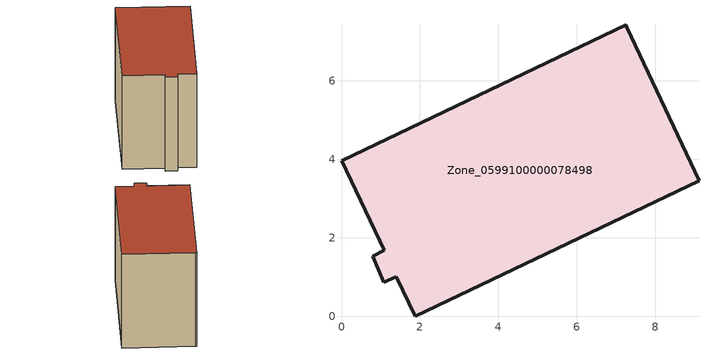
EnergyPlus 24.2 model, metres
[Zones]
Zone_0599100000078498
 floor ground (C_G): 7.27,7.36 9.11,3.45 1.88,0 1.4,1.01 1.08,0.87 0.79,1.53 1.09,1.68 0,3.96 7.25,7.43 z0
 wall outside (C_F): 0.79,1.53 1.08,0.87 1.4,1.01 1.88,0 9.11,3.45 7.27,7.36 7.25,7.43 0,3.96 1.09,1.68 0.79,1.53 z0:6.33
 roof outside (C_R): 7.25,7.43 0,3.96 1.09,1.68 0.79,1.53 1.08,0.87 1.4,1.01 1.88,0 9.11,3.45 7.27,7.36 z6.33
[BUILDING]
Pand.0599100000078498: North Axis=0; Terrain=City; Loads Convergence Tolerance Value=0.04; Temperature Convergence Tolerance Value=0.4; Solar Distribution=FullExterior; Maximum Number of Warmup Days=25; Minimum Number of Warmup Days=1
[Site:Location]
Rotterdam.The.Hague.AP_ZH_NLD Design_Conditions: Latitude=51.96; Longitude=4.45; Time Zone=1; Elevation=-4.5
[SITE:GROUNDTEMPERATURE:BUILDINGSURFACE]
18, 18, 18, 18, 18, 18, 18, 18, 18, 18, 18, 18
[MATERIAL] Thermal Absorptance=0.9; Solar Absorptance=0.7; Visible Absorptance=0.7
Name | Roughness | Thickness | Conductivity | Density | Specific Heat
G.TI.1946 | MediumSmooth | 0.15 | 1 | 540 | 1210
F.TI.1946 | Rough | 0.3 | 0.857143 | 1920 | 840
R.TI.1946 | MediumRough | 0.2 | 0.1 | 1500 | 1000
[CONSTRUCTION]
C_G: G.TI.1946
C_F: F.TI.1946
C_R: R.TI.1946
[ZONE]
Zone_0599100000078498: Type=1; Multiplier=1; Ceiling Height=Autocalculate; Volume=Autocalculate; Floor Area=autocalculate; Part of Total Floor Area=Yes
[ZONEINFILTRATION:DESIGNFLOWRATE]
Infil_Zone_0599100000078498: Zone or ZoneList or Space or SpaceList=Zone_0599100000078498; Schedule=AlwaysOn; Design Flow Rate Calculation Method=Flow/Area; Flow Rate per Floor Area=0.003; Constant Term Coefficient=1; Temperature Term Coefficient=0; Velocity Term Coefficient=0; Velocity Squared Term Coefficient=0
[HVACTEMPLATE:ZONE:IDEALLOADSAIRSYSTEM]
Zone_0599100000078498: Maximum Heating Supply Air Temperature=50; Minimum Cooling Supply Air Temperature=13; Maximum Heating Supply Air Humidity Ratio=0.0156; Minimum Cooling Supply Air Humidity Ratio=0.0077; Heating Limit=NoLimit; Cooling Limit=NoLimit; Dehumidification Control Type=ConstantSensibleHeatRatio; Cooling Sensible Heat Ratio=0.7; Dehumidification Setpoint=60; Humidification Control Type=None; Humidification Setpoint=30; Outdoor Air Method=None; Outdoor Air Flow Rate per Person=0.00944; Outdoor Air Flow Rate per Zone Floor Area=0; Outdoor Air Flow Rate per Zone=0; Demand Controlled Ventilation Type=None; Outdoor Air Economizer Type=NoEconomizer; Heat Recovery Type=None; Sensible Heat Recovery Effectiveness=0.7; Latent Heat Recovery Effectiveness=0.65
[ZONECONTROL:THERMOSTAT]
ThermostatControl_Zone_0599100000078498: Zone or ZoneList=Zone_0599100000078498; Control Type Schedule=DualSetpointControlType; Control 1=Thermostat_Zone_0599100000078498; Temperature Difference Between Cutout And Setpoint=0
[THERMOSTATSETPOINT:DUALSETPOINT]
Thermostat_Zone_0599100000078498: Heating Setpoint Temperature Schedule=HeatingSetpoint_Zone_0599100000078498; Cooling Setpoint Temperature Schedule=CoolingSetpoint_Zone_0599100000078498
[SCHEDULE:COMPACT]
HeatingSetpoint_Zone_0599100000078498: Through: 12/31, For: AllDays, Until: 24:00, 21
CoolingSetpoint_Zone_0599100000078498: Through: 12/31, For: AllDays, Until: 24:00, 24
DualSetpointControlType: Through: 12/31, For: AllDays, Until: 24:00, 4
AlwaysOn: Through: 12/31, For: AllDays, Until: 24:00, 1
